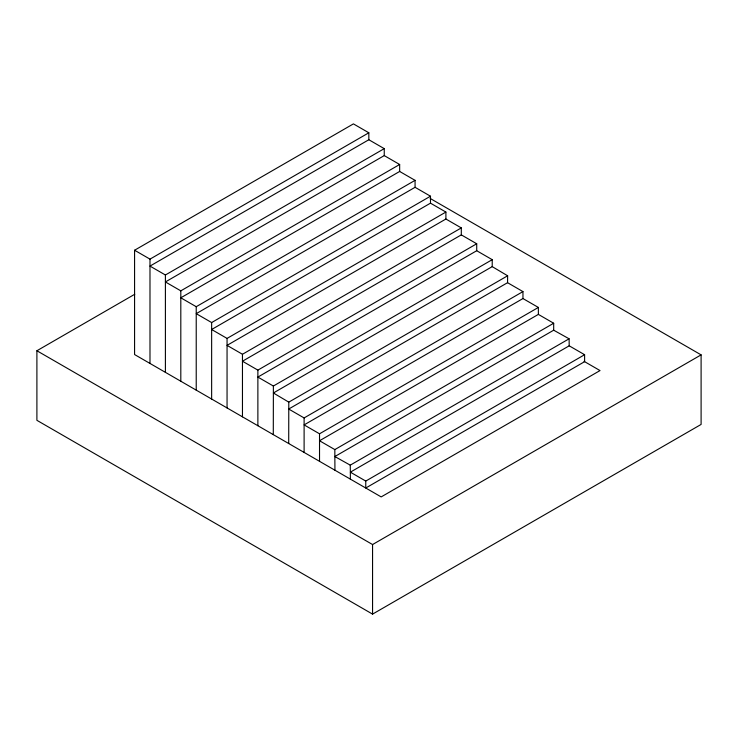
<?xml version="1.0" encoding="UTF-8"?>
<svg xmlns="http://www.w3.org/2000/svg" width="738" height="738" viewBox="0 0 738 738"><rect width="100%" height="100%" fill="white"/><g stroke="black" fill="none" stroke-linecap="round" stroke-linejoin="round"><path stroke-width="1.11" d="M492.218 259.675L273.374 386.029L257.876 377.081L476.72 250.726L492.218 259.675L492.218 266.63L507.633 275.781L288.789 402.136L288.706 443.529M334.941 470.226L334.84 456.545L553.685 330.2L553.685 323.244L334.84 449.59L319.526 440.752L538.371 314.397L538.371 307.442L319.526 433.796L304.111 424.894L522.956 298.549L522.956 291.593L304.111 417.939L288.706 409.036L507.55 282.691L507.633 275.781M584.053 361.343L600.022 370.568L381.177 496.914L134.574 354.544L134.574 250.237L353.419 123.883L368.834 132.785L368.834 139.74L149.989 266.095L165.404 274.988L384.249 148.642L384.249 155.598L165.404 281.944L180.81 290.846L399.655 164.491L399.655 171.456L180.81 297.801L196.225 306.704L415.07 180.349L415.07 187.304L196.225 313.659L211.64 322.552L430.485 196.207L430.485 203.162L211.64 329.508L227.055 338.41L445.9 212.064L445.9 219.02L227.055 345.366L242.461 354.268L461.305 227.913L461.305 234.878L242.461 361.223L257.876 370.125L476.72 243.771L476.72 250.726M134.574 250.237L149.989 259.13L368.834 132.785M430.18 198.448L701.1 354.867L701.1 424.433L372.561 614.117L36.9 420.319L36.9 350.753L134.759 294.25M492.218 266.63L273.374 392.985L273.291 434.627M334.84 449.59L334.84 456.545L350.255 465.152L569.099 338.797L569.201 345.818L584.607 354.71L584.607 361.666L365.762 488.021L365.762 481.065L584.607 354.71M569.201 345.818L350.356 472.163L350.356 479.119M36.9 350.753L372.561 544.543L701.1 354.867M553.685 330.2L569.099 338.797M368.834 139.74L384.249 148.642M384.249 155.598L399.655 164.491M399.655 171.456L415.07 180.349M415.07 187.304L430.485 196.207M430.485 203.162L445.9 212.064M445.9 219.02L461.305 227.913M461.305 234.878L476.72 243.771M507.55 282.691L522.956 291.593M522.956 298.549L538.371 307.442M538.371 314.397L553.685 323.244M365.762 481.065L350.356 472.163L350.255 465.152M288.789 402.136L273.374 392.985L273.374 386.029M372.561 544.543L372.561 614.117M319.526 433.796L319.526 461.324M304.111 417.939L304.111 452.422M257.876 370.125L257.876 425.734M242.461 354.268L242.461 416.832M227.055 338.41L227.055 407.929M211.64 322.552L211.64 399.037M196.225 306.704L196.225 390.134M180.81 290.846L180.81 381.242M165.404 274.988L165.404 372.339M149.989 259.13L149.989 363.437"/></g></svg>
